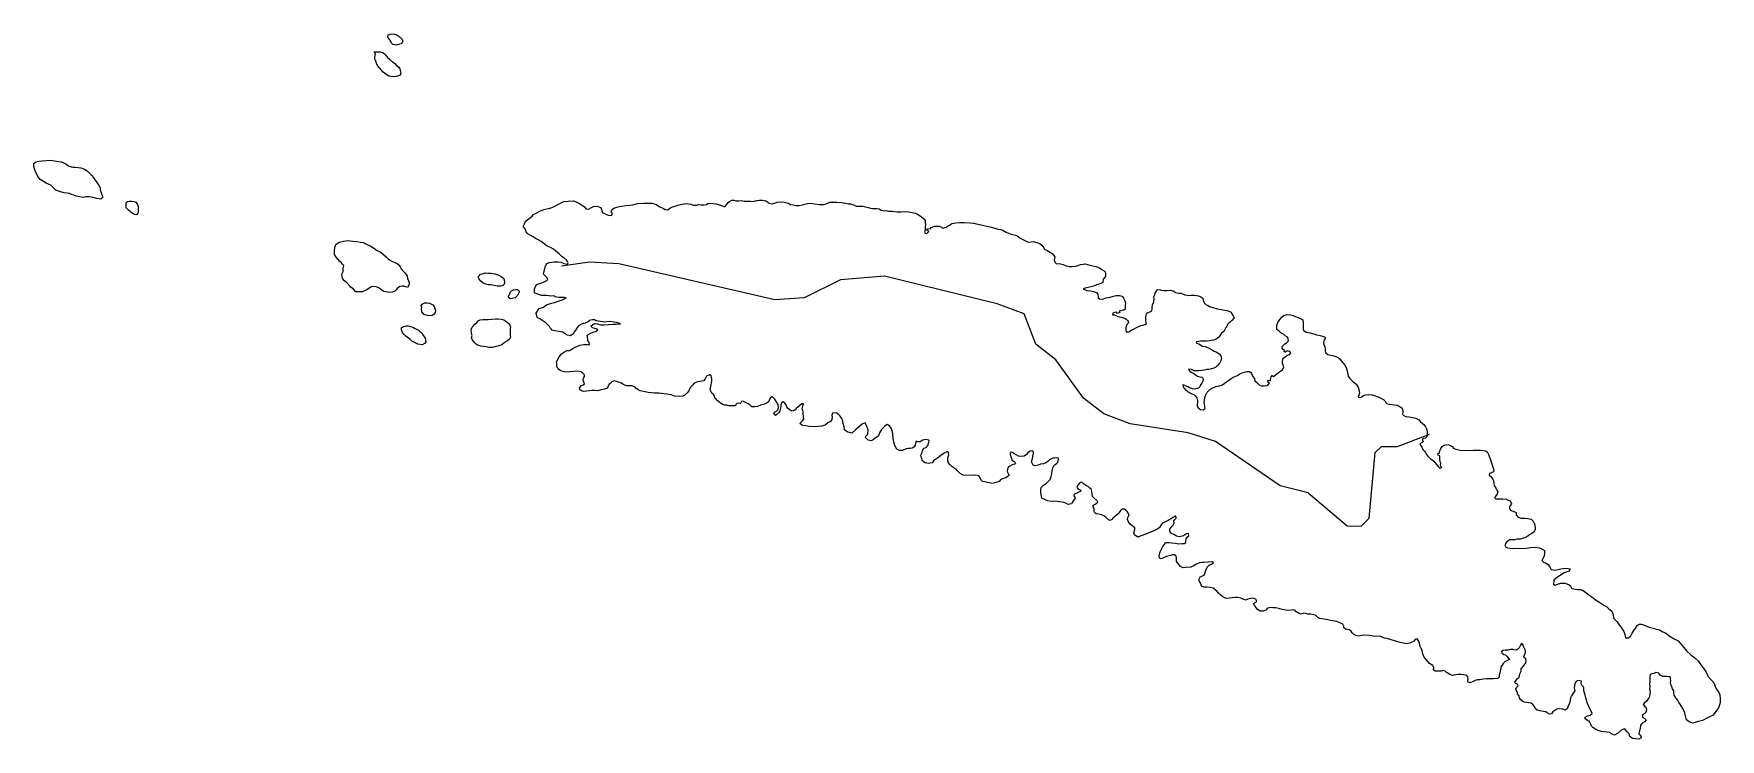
# Model space of a CAD drawing. Header units: metres. Extents: x 13.21 to 19.52, y 42.14 to 46.62.
# Drawn here: x 16.1184 to 16.3988, y 43.3251 to 43.4423 of the extents above; entities that cross this region are included whole.
import ezdxf

# ---------------------------------------------------------------- set-up
doc = ezdxf.new("R2010")
doc.units = ezdxf.units.M
doc.header["$MEASUREMENT"] = 0
doc.layers.add('CESTE', color=5, linetype='Continuous')
doc.layers.add('hr', color=9, linetype='Continuous')

msp = doc.modelspace()

# ---------------------------------------------------------------- linework, layer by layer
at = {"layer": 'CESTE'}
for points in [[(16.33025, 43.36606), (16.32563, 43.36725), (16.31484, 43.3746), (16.31033, 43.37604), (16.30069, 43.37756), (16.2963, 43.37919), (16.29292, 43.38179), (16.28831, 43.38817), (16.28497, 43.39075), (16.28304, 43.39582), (16.27857, 43.39749), (16.25984, 43.40207), (16.25252, 43.40148), (16.24647, 43.39846), (16.24158, 43.39816), (16.21568, 43.40409), (16.21077, 43.40439), (16.20614, 43.40373)], [(16.33025, 43.36606), (16.33673, 43.36057), (16.33908, 43.36051), (16.34042, 43.36186), (16.34139, 43.37277), (16.34243, 43.37375), (16.34511, 43.37375), (16.35041, 43.3758)]]:
    msp.add_lwpolyline(points, dxfattribs=at)
at = {"layer": 'hr'}
for points in [[(16.1773, 43.44216), (16.1777, 43.44228), (16.17822, 43.44234), (16.17866, 43.4422), (16.179, 43.44199), (16.17933, 43.44176), (16.17952, 43.44157), (16.17974, 43.44118), (16.17966, 43.44082), (16.17947, 43.44066), (16.17901, 43.44054), (16.17866, 43.44046), (16.17811, 43.44058), (16.17792, 43.44073), (16.17782, 43.44092), (16.17767, 43.44115), (16.17757, 43.44135), (16.17741, 43.44156), (16.17725, 43.44175), (16.1773, 43.44216)], [(16.17501, 43.43932), (16.17548, 43.43933), (16.17596, 43.43931), (16.17639, 43.43924), (16.17662, 43.43907), (16.17689, 43.43886), (16.17718, 43.4384), (16.17752, 43.43814), (16.17787, 43.4378), (16.17811, 43.43768), (16.17844, 43.4374), (16.17877, 43.43701), (16.17905, 43.43684), (16.17923, 43.43651), (16.17931, 43.43622), (16.17935, 43.436), (16.17941, 43.43575), (16.17933, 43.43548), (16.17888, 43.43527), (16.1784, 43.43516), (16.17788, 43.43525), (16.17741, 43.43532), (16.17696, 43.43557), (16.17648, 43.43593), (16.17612, 43.43632), (16.17587, 43.43666), (16.17556, 43.43706), (16.17535, 43.43746), (16.17524, 43.43776), (16.17512, 43.43809), (16.17511, 43.43845), (16.17516, 43.4387), (16.17519, 43.43897), (16.17501, 43.43932)], [(16.12926, 43.41708), (16.12942, 43.4167), (16.12944, 43.41646), (16.12949, 43.41619), (16.12957, 43.41598), (16.1297, 43.41559), (16.12982, 43.41536), (16.1298, 43.41514), (16.12952, 43.41488), (16.1292, 43.41492), (16.12885, 43.41497), (16.12847, 43.41507), (16.12794, 43.41519), (16.12756, 43.41523), (16.12705, 43.41522), (16.12663, 43.41515), (16.12604, 43.41525), (16.12546, 43.41535), (16.12504, 43.41552), (16.12464, 43.41565), (16.12434, 43.41581), (16.12394, 43.41583), (16.12344, 43.41593), (16.12283, 43.41605), (16.12206, 43.41636), (16.12181, 43.4166), (16.12145, 43.41699), (16.12121, 43.41716), (16.12084, 43.41737), (16.12047, 43.41753), (16.12003, 43.41779), (16.11948, 43.41813), (16.11907, 43.41861), (16.11862, 43.41954), (16.11853, 43.41988), (16.11839, 43.42028), (16.11838, 43.42076), (16.11871, 43.42105), (16.11922, 43.42117), (16.11981, 43.42121), (16.12046, 43.42127), (16.12117, 43.42136), (16.12216, 43.42119), (16.12292, 43.42108), (16.12362, 43.42076), (16.12405, 43.42048), (16.12424, 43.42032), (16.12459, 43.42021), (16.12486, 43.42015), (16.12531, 43.42017), (16.12578, 43.42011), (16.12622, 43.42004), (16.1268, 43.41985), (16.12729, 43.41954), (16.12753, 43.41927), (16.12788, 43.41897), (16.12814, 43.41874), (16.12824, 43.41844), (16.12847, 43.41818), (16.12875, 43.41779), (16.12899, 43.41744), (16.12926, 43.41708)], [(16.13375, 43.41396), (16.13377, 43.41427), (16.13399, 43.41445), (16.13432, 43.41455), (16.13474, 43.41454), (16.1351, 43.41449), (16.13536, 43.41437), (16.13566, 43.41399), (16.13572, 43.41364), (16.13577, 43.41323), (16.13574, 43.41302), (16.13572, 43.41278), (16.1357, 43.41253), (16.13549, 43.41224), (16.13522, 43.41233), (16.13488, 43.41247), (16.13458, 43.41265), (16.13436, 43.41284), (16.13416, 43.41301), (16.13397, 43.41318), (16.13377, 43.41344), (16.13375, 43.41396)], [(16.29288, 43.39995), (16.29348, 43.39966), (16.29412, 43.39964), (16.29461, 43.3995), (16.29513, 43.39929), (16.29528, 43.399), (16.29533, 43.3987), (16.29533, 43.39849), (16.29558, 43.39832), (16.29606, 43.39826), (16.29668, 43.39845), (16.29735, 43.39859), (16.29791, 43.39876), (16.29833, 43.39887), (16.29891, 43.39886), (16.29934, 43.39873), (16.29955, 43.3984), (16.29976, 43.39795), (16.29991, 43.3976), (16.29984, 43.39719), (16.29984, 43.39657), (16.29961, 43.39641), (16.29883, 43.39624), (16.29893, 43.39602), (16.29854, 43.39589), (16.29839, 43.39606), (16.29809, 43.39603), (16.29779, 43.39593), (16.29773, 43.39566), (16.29804, 43.39562), (16.29863, 43.39538), (16.29916, 43.39523), (16.2995, 43.39517), (16.29977, 43.39509), (16.3, 43.39494), (16.3002, 43.39472), (16.30032, 43.39454), (16.30037, 43.39431), (16.30014, 43.39403), (16.3, 43.39378), (16.29995, 43.3935), (16.29996, 43.39309), (16.30001, 43.39281), (16.30045, 43.39282), (16.30091, 43.39311), (16.30134, 43.39333), (16.3017, 43.39356), (16.30205, 43.39371), (16.30247, 43.39385), (16.30276, 43.39393), (16.30311, 43.39401), (16.30341, 43.39423), (16.30329, 43.39462), (16.30326, 43.3949), (16.30325, 43.39531), (16.30331, 43.39555), (16.30337, 43.39574), (16.30356, 43.39595), (16.30393, 43.39616), (16.30427, 43.39628), (16.30435, 43.39657), (16.30433, 43.39682), (16.30439, 43.39731), (16.30462, 43.3978), (16.30464, 43.3983), (16.30463, 43.39866), (16.30478, 43.39899), (16.30485, 43.39926), (16.30514, 43.39979), (16.30558, 43.39984), (16.30582, 43.39974), (16.30625, 43.3997), (16.3068, 43.39968), (16.30736, 43.39972), (16.30793, 43.39956), (16.3082, 43.39937), (16.30848, 43.3993), (16.30877, 43.39924), (16.30907, 43.39923), (16.30938, 43.39913), (16.30977, 43.39897), (16.31038, 43.39888), (16.31088, 43.3989), (16.31133, 43.39891), (16.3117, 43.39887), (16.31201, 43.39881), (16.31241, 43.39863), (16.31274, 43.39842), (16.31282, 43.39803), (16.31303, 43.3976), (16.31326, 43.39738), (16.31359, 43.39719), (16.31387, 43.39701), (16.31439, 43.39685), (16.31514, 43.39663), (16.31585, 43.39655), (16.31639, 43.39642), (16.31675, 43.39635), (16.31707, 43.39626), (16.31744, 43.39608), (16.3176, 43.39581), (16.31779, 43.39549), (16.31797, 43.39514), (16.31759, 43.39469), (16.31737, 43.39449), (16.31705, 43.39426), (16.31685, 43.39405), (16.31673, 43.39378), (16.3166, 43.39356), (16.31646, 43.3933), (16.31623, 43.39287), (16.31588, 43.39258), (16.31556, 43.39216), (16.3154, 43.39195), (16.31517, 43.39176), (16.3149, 43.39154), (16.31453, 43.39143), (16.31415, 43.39137), (16.31381, 43.39134), (16.3134, 43.39126), (16.31292, 43.39126), (16.3124, 43.39129), (16.31211, 43.39124), (16.31167, 43.39116), (16.31168, 43.39094), (16.31207, 43.3908), (16.31271, 43.39044), (16.31314, 43.39036), (16.31368, 43.39016), (16.31417, 43.38987), (16.31466, 43.38963), (16.3151, 43.38943), (16.31544, 43.38918), (16.31574, 43.38881), (16.31588, 43.3884), (16.31574, 43.388), (16.31558, 43.38769), (16.31524, 43.38728), (16.31489, 43.38696), (16.31456, 43.38678), (16.31417, 43.38665), (16.31373, 43.38657), (16.31342, 43.38654), (16.31299, 43.38643), (16.31258, 43.38637), (16.31207, 43.38634), (16.31158, 43.38632), (16.3113, 43.38634), (16.31087, 43.38655), (16.31035, 43.38663), (16.31057, 43.38626), (16.31082, 43.3861), (16.31123, 43.38592), (16.31154, 43.38569), (16.31187, 43.38548), (16.31225, 43.38535), (16.31258, 43.38528), (16.31275, 43.3851), (16.31281, 43.38489), (16.31277, 43.38464), (16.3126, 43.3843), (16.31238, 43.38404), (16.31225, 43.38369), (16.31201, 43.38348), (16.31158, 43.38335), (16.31112, 43.38332), (16.31084, 43.38339), (16.31054, 43.38351), (16.31023, 43.38367), (16.30978, 43.38389), (16.30944, 43.38401), (16.3095, 43.38363), (16.30964, 43.38344), (16.30982, 43.38326), (16.31009, 43.38307), (16.31032, 43.38286), (16.31061, 43.38271), (16.31093, 43.38253), (16.31125, 43.38241), (16.3115, 43.38219), (16.31176, 43.38188), (16.31181, 43.38161), (16.31184, 43.38139), (16.31185, 43.3811), (16.31181, 43.38081), (16.31181, 43.38054), (16.31187, 43.38034), (16.31204, 43.38011), (16.31237, 43.37993), (16.3128, 43.37987), (16.31314, 43.38007), (16.31311, 43.38044), (16.31304, 43.38086), (16.313, 43.38111), (16.31305, 43.38142), (16.3131, 43.3819), (16.31325, 43.38233), (16.31347, 43.38277), (16.3139, 43.38323), (16.3144, 43.38352), (16.31491, 43.38373), (16.31549, 43.38387), (16.31601, 43.384), (16.31631, 43.38421), (16.31675, 43.38454), (16.31704, 43.38475), (16.31748, 43.38504), (16.31796, 43.38532), (16.31854, 43.38558), (16.3189, 43.38583), (16.31944, 43.38604), (16.31983, 43.38618), (16.32013, 43.38624), (16.32049, 43.38623), (16.32072, 43.38608), (16.32086, 43.38588), (16.32108, 43.38541), (16.32134, 43.38504), (16.32141, 43.3847), (16.32171, 43.38439), (16.32208, 43.38407), (16.32246, 43.38386), (16.32298, 43.38383), (16.3235, 43.38392), (16.32383, 43.38427), (16.32351, 43.38449), (16.32365, 43.38479), (16.32395, 43.3847), (16.32411, 43.38535), (16.32426, 43.38554), (16.32452, 43.38541), (16.32485, 43.38565), (16.32547, 43.38617), (16.32601, 43.38652), (16.32623, 43.38699), (16.32612, 43.38729), (16.32601, 43.38763), (16.32598, 43.38789), (16.32603, 43.38829), (16.32624, 43.3885), (16.32647, 43.38873), (16.32679, 43.38894), (16.32714, 43.38905), (16.32736, 43.38934), (16.32715, 43.38954), (16.3268, 43.38966), (16.32651, 43.38944), (16.32623, 43.3895), (16.32638, 43.38976), (16.3261, 43.3899), (16.32593, 43.39011), (16.32592, 43.39036), (16.3264, 43.39081), (16.32665, 43.39101), (16.32698, 43.39135), (16.32696, 43.39165), (16.32683, 43.39192), (16.32646, 43.39214), (16.32614, 43.39242), (16.3257, 43.39265), (16.32536, 43.39299), (16.32508, 43.39321), (16.32503, 43.39355), (16.32503, 43.39391), (16.3252, 43.39439), (16.32557, 43.39487), (16.32589, 43.39523), (16.32623, 43.39552), (16.32679, 43.39568), (16.32734, 43.39566), (16.3277, 43.39554), (16.32814, 43.39536), (16.32871, 43.39515), (16.32921, 43.39495), (16.3294, 43.39479), (16.32943, 43.39435), (16.32945, 43.39406), (16.32944, 43.3938), (16.32942, 43.39331), (16.32946, 43.39302), (16.32994, 43.39279), (16.33058, 43.39263), (16.33118, 43.3925), (16.33164, 43.39234), (16.33203, 43.39224), (16.33247, 43.39215), (16.33275, 43.39207), (16.33303, 43.39201), (16.33308, 43.39173), (16.33297, 43.39153), (16.33284, 43.39131), (16.33279, 43.391), (16.33289, 43.39069), (16.33302, 43.3903), (16.33307, 43.38989), (16.33307, 43.38961), (16.33316, 43.38938), (16.33354, 43.38906), (16.33403, 43.38894), (16.33454, 43.38885), (16.33512, 43.38862), (16.33547, 43.38841), (16.33576, 43.38802), (16.33607, 43.38762), (16.33636, 43.3873), (16.33657, 43.38688), (16.33669, 43.38653), (16.33681, 43.38599), (16.33694, 43.38546), (16.33719, 43.38509), (16.33769, 43.38455), (16.33826, 43.38411), (16.33857, 43.38362), (16.3387, 43.38324), (16.33873, 43.38295), (16.33879, 43.38261), (16.33871, 43.38231), (16.33859, 43.38197), (16.33898, 43.38191), (16.33938, 43.38218), (16.33977, 43.38233), (16.34027, 43.38238), (16.34084, 43.38236), (16.34145, 43.38217), (16.34199, 43.38196), (16.34248, 43.38177), (16.34276, 43.38155), (16.34303, 43.38135), (16.34313, 43.38113), (16.34328, 43.38092), (16.34366, 43.38078), (16.34416, 43.38074), (16.34458, 43.38068), (16.34506, 43.38061), (16.34555, 43.38038), (16.34583, 43.38018), (16.34598, 43.37976), (16.34598, 43.37943), (16.34595, 43.37917), (16.34606, 43.37896), (16.34649, 43.37875), (16.34705, 43.3787), (16.34814, 43.37845), (16.34866, 43.3782), (16.34892, 43.37789), (16.34923, 43.37764), (16.34949, 43.37743), (16.34977, 43.37703), (16.34995, 43.37672), (16.35004, 43.3763), (16.35004, 43.37594), (16.35003, 43.3756), (16.34995, 43.37534), (16.34976, 43.37514), (16.34947, 43.37508), (16.34919, 43.37492), (16.34938, 43.37455), (16.34906, 43.3744), (16.34881, 43.37418), (16.34916, 43.37364), (16.34935, 43.37325), (16.34959, 43.37302), (16.34977, 43.37276), (16.34996, 43.37245), (16.35017, 43.37219), (16.35055, 43.37179), (16.35089, 43.37154), (16.35117, 43.37132), (16.35132, 43.37113), (16.35165, 43.37073), (16.3519, 43.37042), (16.35218, 43.37019), (16.35246, 43.37027), (16.35231, 43.37047), (16.35228, 43.37068), (16.35231, 43.37096), (16.35222, 43.37125), (16.35214, 43.37162), (16.35218, 43.37221), (16.35185, 43.37232), (16.35174, 43.37255), (16.35204, 43.37268), (16.35217, 43.37303), (16.35231, 43.37344), (16.35252, 43.37377), (16.35287, 43.37401), (16.35334, 43.3741), (16.35364, 43.37406), (16.3539, 43.37394), (16.35421, 43.37375), (16.35449, 43.37346), (16.35481, 43.37331), (16.35554, 43.37315), (16.35635, 43.3731), (16.35777, 43.37317), (16.35839, 43.37315), (16.35891, 43.37315), (16.35932, 43.37311), (16.35977, 43.37306), (16.36003, 43.3729), (16.36027, 43.37244), (16.36052, 43.37172), (16.36113, 43.36982), (16.36108, 43.36954), (16.36068, 43.36938), (16.36041, 43.36927), (16.36033, 43.369), (16.36062, 43.36878), (16.36095, 43.36834), (16.36106, 43.3681), (16.36111, 43.36771), (16.36121, 43.36727), (16.36146, 43.36682), (16.36161, 43.3665), (16.36178, 43.36621), (16.36169, 43.36587), (16.36149, 43.36559), (16.36135, 43.36541), (16.36123, 43.36518), (16.36148, 43.36505), (16.36208, 43.36507), (16.36264, 43.36508), (16.36317, 43.36502), (16.36354, 43.36488), (16.36383, 43.36475), (16.36409, 43.36424), (16.36376, 43.36378), (16.36372, 43.36342), (16.36396, 43.36315), (16.36437, 43.36303), (16.36482, 43.3628), (16.36482, 43.36244), (16.36499, 43.36227), (16.36515, 43.36203), (16.36568, 43.36189), (16.36628, 43.36188), (16.36679, 43.36182), (16.36735, 43.36169), (16.36767, 43.36138), (16.36789, 43.36091), (16.36793, 43.36062), (16.36798, 43.36029), (16.36803, 43.36), (16.36785, 43.35958), (16.36747, 43.35929), (16.36707, 43.35911), (16.36676, 43.35889), (16.36627, 43.35862), (16.36601, 43.35854), (16.36556, 43.35837), (16.36503, 43.35836), (16.36462, 43.35829), (16.36371, 43.35827), (16.36347, 43.35806), (16.36326, 43.3579), (16.36313, 43.3577), (16.36304, 43.35746), (16.36303, 43.35725), (16.36314, 43.35702), (16.36339, 43.35693), (16.36421, 43.35685), (16.36483, 43.35689), (16.36586, 43.35682), (16.36654, 43.35687), (16.36725, 43.35697), (16.36798, 43.35704), (16.36872, 43.35696), (16.36915, 43.35673), (16.36954, 43.35649), (16.36955, 43.35609), (16.36952, 43.35558), (16.36934, 43.35522), (16.36912, 43.35481), (16.36944, 43.35451), (16.36972, 43.35443), (16.37016, 43.35417), (16.37034, 43.3539), (16.3705, 43.35369), (16.37068, 43.35332), (16.37133, 43.35323), (16.37185, 43.35334), (16.37227, 43.35344), (16.37266, 43.35349), (16.37308, 43.35354), (16.37349, 43.35351), (16.3738, 43.35342), (16.37365, 43.35307), (16.37281, 43.35277), (16.37219, 43.35242), (16.37152, 43.3519), (16.37113, 43.35155), (16.3711, 43.35118), (16.37101, 43.35097), (16.37129, 43.35071), (16.37174, 43.35088), (16.37228, 43.35104), (16.37263, 43.35109), (16.37292, 43.35105), (16.37326, 43.35097), (16.37363, 43.3508), (16.37385, 43.35063), (16.37398, 43.35039), (16.37405, 43.35018), (16.37448, 43.3501), (16.375, 43.35003), (16.37553, 43.34999), (16.376, 43.34984), (16.37622, 43.34969), (16.37815, 43.34826), (16.37874, 43.34786), (16.3794, 43.3474), (16.3799, 43.34711), (16.38022, 43.34687), (16.38073, 43.34642), (16.38096, 43.3458), (16.38101, 43.34526), (16.38127, 43.34502), (16.38161, 43.34466), (16.38181, 43.34439), (16.38209, 43.34397), (16.38233, 43.34363), (16.38251, 43.34334), (16.38274, 43.34301), (16.38291, 43.34259), (16.38302, 43.34199), (16.38353, 43.34197), (16.38391, 43.34232), (16.38413, 43.34275), (16.38454, 43.34337), (16.38477, 43.34372), (16.38486, 43.34397), (16.3851, 43.34416), (16.38535, 43.34424), (16.38563, 43.34424), (16.38601, 43.34413), (16.38695, 43.34373), (16.38868, 43.34329), (16.38922, 43.34297), (16.38965, 43.3428), (16.3903, 43.34232), (16.39112, 43.34182), (16.3918, 43.34146), (16.39205, 43.34114), (16.39242, 43.34069), (16.39272, 43.34035), (16.39317, 43.33985), (16.3939, 43.33915), (16.39455, 43.33868), (16.39516, 43.33809), (16.3956, 43.33741), (16.39601, 43.33696), (16.3962, 43.33661), (16.39645, 43.33628), (16.39673, 43.33562), (16.39721, 43.33507), (16.39771, 43.3345), (16.39793, 43.33398), (16.39811, 43.33351), (16.39847, 43.33303), (16.39868, 43.3325), (16.39877, 43.33186), (16.39878, 43.33118), (16.39846, 43.33037), (16.39816, 43.3299), (16.39759, 43.32913), (16.39668, 43.32869), (16.39582, 43.32826), (16.39513, 43.32807), (16.39421, 43.32778), (16.3936, 43.32801), (16.39314, 43.32836), (16.39301, 43.32905), (16.39289, 43.32951), (16.39255, 43.33024), (16.39211, 43.33094), (16.39186, 43.33125), (16.39164, 43.3317), (16.39137, 43.332), (16.39112, 43.33243), (16.39106, 43.3328), (16.39103, 43.33315), (16.39084, 43.3335), (16.3907, 43.33387), (16.39056, 43.33422), (16.39049, 43.33455), (16.39053, 43.3349), (16.39051, 43.33514), (16.39051, 43.33537), (16.39032, 43.33553), (16.38991, 43.33558), (16.38925, 43.33556), (16.38878, 43.3358), (16.38859, 43.33613), (16.38808, 43.33624), (16.38773, 43.33606), (16.38742, 43.336), (16.3871, 43.3359), (16.38705, 43.33563), (16.38707, 43.33527), (16.38704, 43.33501), (16.38706, 43.33468), (16.38702, 43.33429), (16.38704, 43.33389), (16.38702, 43.33348), (16.38712, 43.33311), (16.38708, 43.33257), (16.38703, 43.33233), (16.38697, 43.33204), (16.38677, 43.33183), (16.3865, 43.33148), (16.38619, 43.33121), (16.38597, 43.33093), (16.3862, 43.33064), (16.38638, 43.33046), (16.38653, 43.3301), (16.38644, 43.32976), (16.38623, 43.32944), (16.38603, 43.32927), (16.38579, 43.32907), (16.38593, 43.32874), (16.38624, 43.3286), (16.38643, 43.32834), (16.3862, 43.32805), (16.3858, 43.32781), (16.3855, 43.3275), (16.38553, 43.32726), (16.38538, 43.32671), (16.38532, 43.32631), (16.38526, 43.32606), (16.38542, 43.32587), (16.38555, 43.32564), (16.38562, 43.32537), (16.38526, 43.32513), (16.38469, 43.32518), (16.38416, 43.32525), (16.38375, 43.32559), (16.38363, 43.32605), (16.3833, 43.32638), (16.38297, 43.32673), (16.38278, 43.32689), (16.38227, 43.32661), (16.38167, 43.32609), (16.38119, 43.3258), (16.38072, 43.32605), (16.38038, 43.32625), (16.37896, 43.32644), (16.37847, 43.32658), (16.37802, 43.32682), (16.37759, 43.32709), (16.37736, 43.32731), (16.37725, 43.32764), (16.37707, 43.32795), (16.37698, 43.32816), (16.3767, 43.32827), (16.37634, 43.32853), (16.37634, 43.32882), (16.37672, 43.329), (16.37713, 43.32914), (16.37747, 43.32939), (16.37735, 43.32969), (16.37714, 43.33008), (16.37673, 43.33107), (16.37653, 43.33163), (16.37645, 43.33202), (16.37634, 43.33243), (16.37622, 43.33282), (16.37611, 43.33315), (16.37612, 43.33363), (16.37598, 43.33391), (16.37572, 43.33418), (16.37564, 43.33449), (16.37571, 43.33478), (16.37523, 43.3349), (16.37494, 43.33486), (16.37463, 43.33453), (16.37455, 43.33414), (16.37451, 43.33361), (16.37457, 43.33319), (16.37437, 43.33283), (16.37404, 43.33235), (16.3739, 43.332), (16.37383, 43.33164), (16.37376, 43.33135), (16.37373, 43.3311), (16.37347, 43.33067), (16.37335, 43.33018), (16.37298, 43.32995), (16.37264, 43.33013), (16.37208, 43.33021), (16.37161, 43.33012), (16.37125, 43.3299), (16.37096, 43.32967), (16.37072, 43.32938), (16.3704, 43.32928), (16.37002, 43.3295), (16.36979, 43.32971), (16.36938, 43.32974), (16.36879, 43.32983), (16.36828, 43.33004), (16.36802, 43.33033), (16.36784, 43.33065), (16.36762, 43.33091), (16.36732, 43.33114), (16.36688, 43.33121), (16.36625, 43.33128), (16.36593, 43.33142), (16.3656, 43.33166), (16.3654, 43.33196), (16.36532, 43.33232), (16.36508, 43.33266), (16.36504, 43.33294), (16.36491, 43.3332), (16.36477, 43.33346), (16.3649, 43.33374), (16.36516, 43.33402), (16.36506, 43.33421), (16.3648, 43.33442), (16.36461, 43.33463), (16.36484, 43.33497), (16.36507, 43.3352), (16.36534, 43.33544), (16.36548, 43.33601), (16.36569, 43.33643), (16.36568, 43.33684), (16.36608, 43.33726), (16.36643, 43.33784), (16.36653, 43.33819), (16.36644, 43.33849), (16.36617, 43.33871), (16.36613, 43.33896), (16.36636, 43.33933), (16.3664, 43.33969), (16.36632, 43.33999), (16.36617, 43.34031), (16.36608, 43.34057), (16.36595, 43.34086), (16.36572, 43.34102), (16.36554, 43.34076), (16.36532, 43.34032), (16.36509, 43.34007), (16.36477, 43.33996), (16.36431, 43.34003), (16.36384, 43.34002), (16.3635, 43.33991), (16.36304, 43.33994), (16.36269, 43.3399), (16.36238, 43.33973), (16.36246, 43.33947), (16.36279, 43.33924), (16.36305, 43.33914), (16.36336, 43.3389), (16.36359, 43.33857), (16.36378, 43.33842), (16.36343, 43.33823), (16.36298, 43.33798), (16.3627, 43.33773), (16.36253, 43.33746), (16.36232, 43.33715), (16.36231, 43.33683), (16.362, 43.33578), (16.36199, 43.33542), (16.36182, 43.33521), (16.36108, 43.33519), (16.36042, 43.33519), (16.35988, 43.33516), (16.35936, 43.33512), (16.35882, 43.33499), (16.35838, 43.335), (16.35804, 43.3349), (16.35767, 43.33475), (16.3572, 43.33451), (16.35685, 43.33459), (16.35682, 43.33488), (16.35687, 43.33515), (16.35679, 43.33548), (16.35663, 43.33573), (16.35614, 43.33584), (16.35567, 43.33591), (16.35519, 43.33587), (16.35481, 43.33583), (16.35428, 43.33574), (16.35382, 43.33588), (16.35362, 43.33604), (16.35328, 43.33621), (16.35302, 43.33647), (16.35272, 43.33653), (16.35239, 43.33646), (16.35195, 43.33645), (16.35137, 43.33643), (16.35104, 43.33667), (16.3512, 43.33697), (16.351, 43.33738), (16.35041, 43.3377), (16.3502, 43.33798), (16.34985, 43.33844), (16.34957, 43.33878), (16.34937, 43.33914), (16.34928, 43.33951), (16.3492, 43.33991), (16.34906, 43.3402), (16.3489, 43.34057), (16.34884, 43.34083), (16.34879, 43.3411), (16.34863, 43.34146), (16.34839, 43.34182), (16.34811, 43.34175), (16.34782, 43.34143), (16.34719, 43.34108), (16.34661, 43.341), (16.34558, 43.34121), (16.34483, 43.34142), (16.34407, 43.34166), (16.3434, 43.34187), (16.34295, 43.34195), (16.34218, 43.34226), (16.34132, 43.34221), (16.34082, 43.34231), (16.34042, 43.34238), (16.3394, 43.34243), (16.33867, 43.34224), (16.33818, 43.34238), (16.33779, 43.34258), (16.33759, 43.34284), (16.33743, 43.3431), (16.33706, 43.3433), (16.33655, 43.34341), (16.33622, 43.34363), (16.33621, 43.34391), (16.33603, 43.34423), (16.33505, 43.34467), (16.33397, 43.34488), (16.33331, 43.34504), (16.33215, 43.34519), (16.33185, 43.34534), (16.33163, 43.34556), (16.33149, 43.34574), (16.33119, 43.34582), (16.33071, 43.34589), (16.33016, 43.34591), (16.32985, 43.34603), (16.32951, 43.34609), (16.32911, 43.34591), (16.32878, 43.34602), (16.32851, 43.3462), (16.32824, 43.34637), (16.32803, 43.3466), (16.32774, 43.34662), (16.32745, 43.34656), (16.32694, 43.34653), (16.32592, 43.34668), (16.32539, 43.34686), (16.32486, 43.34696), (16.32446, 43.34698), (16.32404, 43.34701), (16.32351, 43.34689), (16.32325, 43.34659), (16.32279, 43.34639), (16.32229, 43.34643), (16.32184, 43.34667), (16.32144, 43.34723), (16.32126, 43.34739), (16.32115, 43.34767), (16.32167, 43.34794), (16.32168, 43.3482), (16.32155, 43.34843), (16.3213, 43.34852), (16.32093, 43.34856), (16.32022, 43.34839), (16.31982, 43.34825), (16.31947, 43.3484), (16.31907, 43.34857), (16.31859, 43.34869), (16.31809, 43.34871), (16.31762, 43.34865), (16.31718, 43.34856), (16.31663, 43.34851), (16.31607, 43.34879), (16.31577, 43.34906), (16.31536, 43.34938), (16.31514, 43.34967), (16.31473, 43.34999), (16.31448, 43.35023), (16.31397, 43.35033), (16.31347, 43.3504), (16.313, 43.35042), (16.31262, 43.35052), (16.31246, 43.35076), (16.31228, 43.35117), (16.31213, 43.35146), (16.31215, 43.35177), (16.3123, 43.35211), (16.31261, 43.35224), (16.31296, 43.3524), (16.31307, 43.35266), (16.31329, 43.35334), (16.31347, 43.35372), (16.31382, 43.35404), (16.31419, 43.35422), (16.31452, 43.35443), (16.31429, 43.35459), (16.31362, 43.35458), (16.31289, 43.35452), (16.31265, 43.3545), (16.31217, 43.35445), (16.31171, 43.35424), (16.31113, 43.3539), (16.31075, 43.35371), (16.30991, 43.35365), (16.30942, 43.35361), (16.30905, 43.35382), (16.30836, 43.35469), (16.30838, 43.35508), (16.30836, 43.3553), (16.3083, 43.35557), (16.30806, 43.35575), (16.3077, 43.35576), (16.30736, 43.35566), (16.30672, 43.35549), (16.30635, 43.35534), (16.30585, 43.35512), (16.30552, 43.3552), (16.3055, 43.35564), (16.30568, 43.35629), (16.30607, 43.35703), (16.30634, 43.35745), (16.30655, 43.35783), (16.30708, 43.35781), (16.30762, 43.35775), (16.30819, 43.35769), (16.30876, 43.35762), (16.30927, 43.35763), (16.30963, 43.35767), (16.30993, 43.35781), (16.30992, 43.35812), (16.30999, 43.35844), (16.31012, 43.35869), (16.31041, 43.35891), (16.31037, 43.35933), (16.31001, 43.35926), (16.30953, 43.35891), (16.30887, 43.35877), (16.30836, 43.35886), (16.30791, 43.35914), (16.30754, 43.35929), (16.30737, 43.35954), (16.30725, 43.35973), (16.30729, 43.36002), (16.30744, 43.36027), (16.30763, 43.36053), (16.30787, 43.36078), (16.30798, 43.3611), (16.30794, 43.36141), (16.30809, 43.36164), (16.30833, 43.36187), (16.30827, 43.36224), (16.30778, 43.36198), (16.30728, 43.36165), (16.30697, 43.36145), (16.30667, 43.36129), (16.3064, 43.3612), (16.306, 43.36096), (16.30582, 43.36073), (16.30555, 43.36031), (16.30519, 43.36001), (16.30483, 43.35985), (16.30447, 43.3597), (16.30404, 43.35952), (16.30357, 43.35931), (16.3032, 43.35918), (16.30285, 43.35905), (16.30235, 43.35888), (16.30195, 43.35872), (16.30141, 43.35911), (16.3013, 43.35943), (16.30145, 43.35996), (16.30147, 43.36025), (16.30125, 43.36042), (16.30069, 43.36088), (16.30038, 43.36124), (16.30025, 43.36163), (16.30027, 43.36197), (16.30043, 43.36228), (16.3005, 43.36248), (16.30034, 43.3627), (16.30016, 43.36296), (16.29995, 43.36319), (16.29971, 43.36337), (16.2994, 43.36338), (16.29909, 43.36316), (16.29886, 43.36283), (16.29869, 43.36256), (16.2983, 43.36223), (16.29809, 43.36209), (16.29779, 43.36185), (16.29764, 43.36166), (16.29731, 43.36148), (16.29708, 43.3616), (16.29685, 43.36182), (16.29665, 43.36203), (16.29628, 43.36226), (16.29589, 43.3624), (16.29547, 43.36251), (16.29502, 43.3626), (16.29477, 43.36273), (16.2947, 43.36299), (16.29471, 43.36324), (16.2947, 43.36347), (16.29451, 43.36377), (16.2945, 43.36402), (16.29473, 43.36416), (16.29502, 43.3643), (16.2953, 43.36451), (16.29521, 43.36476), (16.29458, 43.36529), (16.29439, 43.36548), (16.29433, 43.36586), (16.29432, 43.36631), (16.29424, 43.36661), (16.29397, 43.36684), (16.29373, 43.36705), (16.29324, 43.36735), (16.29289, 43.36757), (16.29268, 43.36778), (16.29241, 43.36782), (16.29219, 43.36762), (16.29196, 43.36733), (16.29178, 43.36695), (16.29201, 43.36669), (16.29247, 43.36651), (16.29241, 43.36631), (16.29212, 43.36618), (16.29178, 43.366), (16.29137, 43.36585), (16.29129, 43.36557), (16.2915, 43.36525), (16.29137, 43.36497), (16.29114, 43.36461), (16.29094, 43.36423), (16.29039, 43.36415), (16.28998, 43.36433), (16.28965, 43.36449), (16.28937, 43.36454), (16.28898, 43.3646), (16.28809, 43.36466), (16.28753, 43.36465), (16.28693, 43.36475), (16.28646, 43.36496), (16.28605, 43.36511), (16.28595, 43.36536), (16.28586, 43.36582), (16.28584, 43.36619), (16.28584, 43.36659), (16.28589, 43.36696), (16.28628, 43.36737), (16.28677, 43.3677), (16.28735, 43.36826), (16.28752, 43.36876), (16.28762, 43.36925), (16.28772, 43.36977), (16.28779, 43.37021), (16.28798, 43.37057), (16.28817, 43.37072), (16.28847, 43.371), (16.28864, 43.37118), (16.28871, 43.37141), (16.28874, 43.37162), (16.28874, 43.37183), (16.28839, 43.37188), (16.28811, 43.37182), (16.28782, 43.37184), (16.28727, 43.37157), (16.28697, 43.37126), (16.28665, 43.37103), (16.28625, 43.37089), (16.28576, 43.37081), (16.2854, 43.37066), (16.2849, 43.37057), (16.28453, 43.37068), (16.28426, 43.37121), (16.28451, 43.37197), (16.28448, 43.37227), (16.2846, 43.37248), (16.28458, 43.37277), (16.28449, 43.37303), (16.28403, 43.37297), (16.28368, 43.37273), (16.28342, 43.37243), (16.28303, 43.37218), (16.28258, 43.37209), (16.28213, 43.37217), (16.2817, 43.37238), (16.28135, 43.37263), (16.2811, 43.37275), (16.28083, 43.37281), (16.28066, 43.37257), (16.2808, 43.37231), (16.28084, 43.37203), (16.28092, 43.37178), (16.28105, 43.37143), (16.28139, 43.37127), (16.28159, 43.37106), (16.28142, 43.37085), (16.28107, 43.37074), (16.28065, 43.37052), (16.28037, 43.3703), (16.28028, 43.37003), (16.28021, 43.36974), (16.28026, 43.36949), (16.28039, 43.36929), (16.28057, 43.36896), (16.28022, 43.36871), (16.27998, 43.36855), (16.27946, 43.36841), (16.2791, 43.36824), (16.27887, 43.36798), (16.27819, 43.36776), (16.27768, 43.36763), (16.27651, 43.36789), (16.27614, 43.36797), (16.2759, 43.36817), (16.27566, 43.36867), (16.2755, 43.36889), (16.27493, 43.36903), (16.27456, 43.36894), (16.27292, 43.36903), (16.27241, 43.36931), (16.27195, 43.36971), (16.27174, 43.37002), (16.27135, 43.37023), (16.27102, 43.37043), (16.27067, 43.37077), (16.27043, 43.37112), (16.27038, 43.37159), (16.27043, 43.3721), (16.2705, 43.37239), (16.27049, 43.37275), (16.27031, 43.37294), (16.26974, 43.37265), (16.26918, 43.37229), (16.26886, 43.37198), (16.26836, 43.37166), (16.26798, 43.37138), (16.26773, 43.37108), (16.26714, 43.37092), (16.26657, 43.37105), (16.26617, 43.37134), (16.26596, 43.37188), (16.26586, 43.37235), (16.26608, 43.37275), (16.26616, 43.37313), (16.26634, 43.37347), (16.26675, 43.37361), (16.26701, 43.37392), (16.26713, 43.37431), (16.26724, 43.37463), (16.26722, 43.37484), (16.26668, 43.37493), (16.26618, 43.3748), (16.26574, 43.37455), (16.26535, 43.37456), (16.26507, 43.37465), (16.26498, 43.37428), (16.26494, 43.37401), (16.26475, 43.37372), (16.26443, 43.37348), (16.26409, 43.37342), (16.26375, 43.37343), (16.26342, 43.37337), (16.26281, 43.37308), (16.26231, 43.37309), (16.26189, 43.37332), (16.26152, 43.37392), (16.2614, 43.37452), (16.26127, 43.37509), (16.26122, 43.3758), (16.26118, 43.37623), (16.26106, 43.37655), (16.26087, 43.37695), (16.26057, 43.3773), (16.26026, 43.37742), (16.25981, 43.37709), (16.25934, 43.37658), (16.25902, 43.37602), (16.25884, 43.37556), (16.25853, 43.37531), (16.25826, 43.37513), (16.25793, 43.37489), (16.25759, 43.37471), (16.25712, 43.3748), (16.25695, 43.37497), (16.25668, 43.37526), (16.25675, 43.37548), (16.25708, 43.37581), (16.25712, 43.37661), (16.25695, 43.37695), (16.25684, 43.37728), (16.2566, 43.3777), (16.25617, 43.37754), (16.25573, 43.37716), (16.25538, 43.37687), (16.25505, 43.37659), (16.25441, 43.376), (16.25373, 43.37613), (16.2532, 43.37654), (16.25311, 43.37704), (16.25297, 43.37759), (16.25291, 43.37797), (16.25271, 43.37842), (16.25247, 43.3788), (16.25226, 43.37905), (16.2519, 43.37933), (16.25121, 43.37937), (16.25105, 43.37896), (16.25113, 43.37858), (16.25105, 43.37828), (16.25084, 43.37793), (16.25041, 43.37769), (16.24998, 43.37733), (16.24936, 43.37713), (16.24885, 43.37707), (16.2482, 43.37703), (16.24724, 43.37711), (16.24675, 43.37721), (16.24625, 43.37725), (16.24601, 43.37738), (16.24575, 43.37758), (16.24594, 43.37776), (16.24621, 43.37805), (16.24641, 43.37838), (16.24634, 43.37875), (16.24633, 43.37918), (16.24629, 43.37951), (16.24625, 43.37976), (16.24612, 43.38004), (16.24618, 43.38024), (16.24627, 43.38051), (16.24636, 43.38088), (16.24607, 43.38083), (16.24573, 43.38056), (16.24544, 43.38032), (16.24516, 43.38009), (16.24507, 43.37989), (16.24482, 43.37973), (16.24449, 43.37966), (16.24413, 43.37982), (16.24381, 43.3801), (16.24361, 43.38038), (16.24346, 43.38068), (16.24328, 43.38099), (16.24299, 43.38121), (16.2427, 43.381), (16.2426, 43.38071), (16.24259, 43.38047), (16.24241, 43.37962), (16.2422, 43.37935), (16.24192, 43.3791), (16.24173, 43.3789), (16.24142, 43.37921), (16.24153, 43.37946), (16.24195, 43.37968), (16.24209, 43.37986), (16.24223, 43.38023), (16.24214, 43.38077), (16.242, 43.38097), (16.24176, 43.38135), (16.24157, 43.38165), (16.24137, 43.38186), (16.24113, 43.38205), (16.24082, 43.38181), (16.24072, 43.38151), (16.24047, 43.38111), (16.24015, 43.38092), (16.23966, 43.38077), (16.23919, 43.38062), (16.2387, 43.38042), (16.23825, 43.38036), (16.23776, 43.38038), (16.23751, 43.38061), (16.23714, 43.38084), (16.23641, 43.38126), (16.23608, 43.3813), (16.236, 43.38109), (16.23581, 43.3809), (16.23535, 43.38099), (16.23509, 43.38072), (16.23508, 43.3805), (16.2344, 43.3805), (16.23403, 43.38054), (16.23361, 43.38061), (16.23323, 43.38065), (16.23284, 43.38078), (16.23254, 43.38099), (16.23233, 43.38118), (16.23208, 43.38137), (16.23188, 43.38156), (16.2317, 43.38176), (16.23146, 43.38234), (16.23111, 43.38265), (16.23093, 43.38297), (16.23085, 43.38324), (16.23092, 43.38354), (16.23099, 43.384), (16.23105, 43.38434), (16.23114, 43.38464), (16.23112, 43.38496), (16.23101, 43.38549), (16.23071, 43.38568), (16.23023, 43.38543), (16.23009, 43.38514), (16.22998, 43.38493), (16.22979, 43.3847), (16.22942, 43.38463), (16.22915, 43.38459), (16.22874, 43.3845), (16.22844, 43.38442), (16.22815, 43.38422), (16.22788, 43.38395), (16.22761, 43.38367), (16.22749, 43.38345), (16.2273, 43.38303), (16.22701, 43.38268), (16.22667, 43.38235), (16.2263, 43.38213), (16.22572, 43.38206), (16.22494, 43.38215), (16.22435, 43.38234), (16.22363, 43.38246), (16.22268, 43.3826), (16.22233, 43.38264), (16.22198, 43.38262), (16.22159, 43.38262), (16.22108, 43.38267), (16.22056, 43.38274), (16.21974, 43.38292), (16.21921, 43.38304), (16.21883, 43.38325), (16.21856, 43.3834), (16.21839, 43.38361), (16.21787, 43.38384), (16.21743, 43.38384), (16.21699, 43.38386), (16.21665, 43.38396), (16.21632, 43.38412), (16.21611, 43.3843), (16.21578, 43.3844), (16.21529, 43.38455), (16.21498, 43.38467), (16.21446, 43.38452), (16.21433, 43.38431), (16.21406, 43.38411), (16.21384, 43.38374), (16.21375, 43.38345), (16.21326, 43.38329), (16.21265, 43.38317), (16.21219, 43.38304), (16.21159, 43.38306), (16.21119, 43.38305), (16.21074, 43.38304), (16.21027, 43.38297), (16.20985, 43.38292), (16.20946, 43.38303), (16.20917, 43.38326), (16.20911, 43.38353), (16.20943, 43.38388), (16.20971, 43.384), (16.20993, 43.38417), (16.20979, 43.38464), (16.20974, 43.38503), (16.20984, 43.38523), (16.20996, 43.38542), (16.20994, 43.38568), (16.20969, 43.38596), (16.20935, 43.3862), (16.20884, 43.38627), (16.20826, 43.38625), (16.20751, 43.3862), (16.20683, 43.38611), (16.2062, 43.38626), (16.20591, 43.38641), (16.20556, 43.38669), (16.20534, 43.38707), (16.20533, 43.38752), (16.20528, 43.38777), (16.20544, 43.38819), (16.20572, 43.38869), (16.20615, 43.38916), (16.20678, 43.38961), (16.20707, 43.38972), (16.20744, 43.38973), (16.20776, 43.38989), (16.20801, 43.39005), (16.20838, 43.39025), (16.20868, 43.3904), (16.20919, 43.39063), (16.20985, 43.3907), (16.21046, 43.39071), (16.21076, 43.39074), (16.21073, 43.39103), (16.21057, 43.39128), (16.21049, 43.39156), (16.21044, 43.39198), (16.21042, 43.39228), (16.21078, 43.39251), (16.21141, 43.39276), (16.21189, 43.39291), (16.21217, 43.39315), (16.2119, 43.39329), (16.2116, 43.39337), (16.2112, 43.39353), (16.21101, 43.39377), (16.21133, 43.39401), (16.21172, 43.39418), (16.21204, 43.39415), (16.21265, 43.39396), (16.21324, 43.39396), (16.21394, 43.39405), (16.21465, 43.3941), (16.2152, 43.39408), (16.21595, 43.39413), (16.21525, 43.39435), (16.21481, 43.39442), (16.21413, 43.39454), (16.21369, 43.39448), (16.21328, 43.39442), (16.21188, 43.39467), (16.21161, 43.39483), (16.21125, 43.39481), (16.21075, 43.39468), (16.21054, 43.39447), (16.21008, 43.39426), (16.20972, 43.39419), (16.20947, 43.39409), (16.20896, 43.3938), (16.2087, 43.39345), (16.2085, 43.39316), (16.20828, 43.39288), (16.20808, 43.39246), (16.20762, 43.39217), (16.20713, 43.39229), (16.20672, 43.39251), (16.20628, 43.39274), (16.20572, 43.39286), (16.20504, 43.39297), (16.20459, 43.39309), (16.2044, 43.39329), (16.20425, 43.3935), (16.20414, 43.39373), (16.20394, 43.39387), (16.20372, 43.39407), (16.20351, 43.39431), (16.20321, 43.39451), (16.20288, 43.39478), (16.20251, 43.39498), (16.2021, 43.39522), (16.2019, 43.39591), (16.20239, 43.39672), (16.20313, 43.39693), (16.20364, 43.39728), (16.20428, 43.39754), (16.20496, 43.3977), (16.20574, 43.39795), (16.2064, 43.3982), (16.20688, 43.39844), (16.20656, 43.39854), (16.20609, 43.39853), (16.20568, 43.39853), (16.20508, 43.39861), (16.20491, 43.39879), (16.20439, 43.39877), (16.20365, 43.39883), (16.20281, 43.39888), (16.20201, 43.39911), (16.20162, 43.39928), (16.20164, 43.39994), (16.20195, 43.4007), (16.20267, 43.4009), (16.20313, 43.40106), (16.20356, 43.40127), (16.20376, 43.40142), (16.20383, 43.40164), (16.20371, 43.40187), (16.20312, 43.40242), (16.20328, 43.4031), (16.20349, 43.40376), (16.20367, 43.40417), (16.20411, 43.40433), (16.20491, 43.40442), (16.20559, 43.40443), (16.20602, 43.40438), (16.2065, 43.40419), (16.20713, 43.40404), (16.20721, 43.40429), (16.2071, 43.40453), (16.20696, 43.4047), (16.20659, 43.40503), (16.20622, 43.4053), (16.20597, 43.40555), (16.20575, 43.4058), (16.20549, 43.40602), (16.20513, 43.40627), (16.20482, 43.40656), (16.20428, 43.40684), (16.20372, 43.40705), (16.20323, 43.40743), (16.20276, 43.40784), (16.20236, 43.40803), (16.20183, 43.40835), (16.20141, 43.40862), (16.20094, 43.40887), (16.20053, 43.4091), (16.20024, 43.40943), (16.20007, 43.40992), (16.19975, 43.41029), (16.19996, 43.41075), (16.20008, 43.41102), (16.20028, 43.41125), (16.20073, 43.41166), (16.20124, 43.41202), (16.20143, 43.41229), (16.20193, 43.41251), (16.20252, 43.41288), (16.20319, 43.41312), (16.2037, 43.41325), (16.20425, 43.41339), (16.20491, 43.41365), (16.20542, 43.41393), (16.20596, 43.41422), (16.20649, 43.41446), (16.20725, 43.41452), (16.2081, 43.41456), (16.20855, 43.4144), (16.20902, 43.41419), (16.20948, 43.41393), (16.20997, 43.41356), (16.2102, 43.41325), (16.21063, 43.41319), (16.21099, 43.41341), (16.21144, 43.41366), (16.21206, 43.41367), (16.21261, 43.41348), (16.21275, 43.41319), (16.21283, 43.41294), (16.21288, 43.41265), (16.21317, 43.41251), (16.2136, 43.41231), (16.21395, 43.41221), (16.21446, 43.41217), (16.21458, 43.41249), (16.21436, 43.41279), (16.2146, 43.41319), (16.21482, 43.41337), (16.21532, 43.41354), (16.21576, 43.41363), (16.21611, 43.41369), (16.21683, 43.4138), (16.21751, 43.41386), (16.21799, 43.41393), (16.21875, 43.41414), (16.21976, 43.41422), (16.22118, 43.41418), (16.22186, 43.41398), (16.22237, 43.41363), (16.22308, 43.41331), (16.22335, 43.41313), (16.22374, 43.4131), (16.22404, 43.41326), (16.22431, 43.41346), (16.2246, 43.41359), (16.22517, 43.41375), (16.22543, 43.41387), (16.22617, 43.41404), (16.22683, 43.41412), (16.22765, 43.41402), (16.22806, 43.41387), (16.22858, 43.41388), (16.22892, 43.41397), (16.22931, 43.41391), (16.22978, 43.41392), (16.23021, 43.41395), (16.23044, 43.41415), (16.23084, 43.41418), (16.23133, 43.41416), (16.23181, 43.4141), (16.23241, 43.41394), (16.23285, 43.41374), (16.23326, 43.41359), (16.23375, 43.41412), (16.23382, 43.41433), (16.23404, 43.41448), (16.23443, 43.41468), (16.23477, 43.41467), (16.2351, 43.41458), (16.23562, 43.41456), (16.23607, 43.41461), (16.23652, 43.41455), (16.23714, 43.41455), (16.23755, 43.41451), (16.238, 43.41447), (16.23861, 43.41466), (16.23905, 43.41468), (16.23954, 43.41467), (16.24008, 43.41459), (16.24037, 43.41442), (16.24062, 43.41422), (16.24107, 43.41406), (16.24168, 43.41426), (16.242, 43.41435), (16.24265, 43.41439), (16.24313, 43.41438), (16.24359, 43.41426), (16.24388, 43.41417), (16.24416, 43.414), (16.24466, 43.41393), (16.24511, 43.41379), (16.24566, 43.41382), (16.24614, 43.41391), (16.24661, 43.41403), (16.24704, 43.41413), (16.24757, 43.4142), (16.24818, 43.41408), (16.24901, 43.414), (16.24966, 43.41399), (16.25013, 43.41411), (16.25074, 43.41436), (16.25193, 43.41438), (16.25266, 43.41429), (16.25333, 43.41418), (16.25384, 43.41406), (16.25418, 43.41411), (16.25465, 43.41393), (16.25509, 43.41369), (16.2557, 43.41371), (16.25623, 43.41372), (16.25666, 43.41361), (16.2571, 43.41349), (16.2575, 43.41336), (16.25784, 43.4133), (16.25821, 43.41331), (16.25854, 43.41329), (16.25892, 43.41327), (16.2593, 43.41302), (16.25978, 43.41294), (16.26012, 43.41295), (16.26051, 43.41289), (16.26115, 43.41284), (16.26186, 43.41274), (16.26254, 43.41274), (16.26317, 43.41279), (16.26389, 43.41276), (16.26444, 43.41263), (16.26496, 43.41255), (16.26529, 43.41238), (16.26591, 43.41199), (16.26634, 43.41161), (16.26657, 43.41133), (16.2666, 43.41107), (16.26667, 43.4105), (16.26661, 43.41024), (16.26653, 43.40923), (16.26684, 43.40914), (16.2672, 43.40947), (16.26687, 43.40969), (16.26695, 43.41001), (16.26741, 43.40992), (16.26761, 43.41014), (16.26786, 43.41027), (16.26817, 43.41035), (16.26858, 43.4104), (16.26889, 43.41038), (16.2693, 43.41022), (16.26948, 43.41002), (16.27009, 43.41022), (16.27039, 43.41041), (16.27072, 43.41058), (16.27103, 43.41081), (16.27135, 43.41087), (16.27171, 43.41095), (16.27236, 43.411), (16.27315, 43.41097), (16.27407, 43.41092), (16.27464, 43.41088), (16.27542, 43.41068), (16.27614, 43.41054), (16.27684, 43.41039), (16.2776, 43.41018), (16.27852, 43.40993), (16.27938, 43.40975), (16.28004, 43.40937), (16.28088, 43.40902), (16.28182, 43.40881), (16.28236, 43.4084), (16.28318, 43.40798), (16.28373, 43.40769), (16.28414, 43.40775), (16.28455, 43.40782), (16.28515, 43.40765), (16.28567, 43.4075), (16.28598, 43.40719), (16.28621, 43.40693), (16.28642, 43.40653), (16.28686, 43.40635), (16.28745, 43.40602), (16.28774, 43.40577), (16.28815, 43.40528), (16.28802, 43.40478), (16.28817, 43.40438), (16.28845, 43.40411), (16.28889, 43.40415), (16.28953, 43.40398), (16.29003, 43.40379), (16.29055, 43.40367), (16.29099, 43.40368), (16.29161, 43.40373), (16.29203, 43.40385), (16.2924, 43.40402), (16.29285, 43.40408), (16.29321, 43.40414), (16.29397, 43.40389), (16.29496, 43.40366), (16.29559, 43.40344), (16.29598, 43.4032), (16.29635, 43.40295), (16.2965, 43.40278), (16.29658, 43.40246), (16.29655, 43.40201), (16.29618, 43.40159), (16.29615, 43.401), (16.29567, 43.40078), (16.2951, 43.40061), (16.29474, 43.40045), (16.29437, 43.40034), (16.29393, 43.40022), (16.29319, 43.40005), (16.29288, 43.39995)], [(16.18005, 43.40265), (16.1802, 43.40243), (16.18047, 43.40212), (16.18052, 43.40166), (16.18069, 43.40128), (16.18082, 43.40097), (16.18082, 43.40066), (16.18053, 43.40019), (16.18024, 43.40028), (16.17991, 43.40039), (16.17962, 43.4004), (16.17925, 43.40035), (16.17902, 43.40019), (16.1788, 43.40001), (16.17866, 43.39978), (16.17837, 43.39954), (16.17805, 43.39941), (16.17743, 43.39938), (16.177, 43.39948), (16.17658, 43.39953), (16.17614, 43.39982), (16.17575, 43.40011), (16.17529, 43.4003), (16.17461, 43.40035), (16.17427, 43.40015), (16.17363, 43.39974), (16.17338, 43.39963), (16.17301, 43.39946), (16.17194, 43.39949), (16.17153, 43.39988), (16.17113, 43.40025), (16.17082, 43.40058), (16.1705, 43.40093), (16.17005, 43.4013), (16.16971, 43.40168), (16.16961, 43.4024), (16.16985, 43.40286), (16.16985, 43.40339), (16.16996, 43.40383), (16.16973, 43.40406), (16.1695, 43.40431), (16.16927, 43.40453), (16.16902, 43.40481), (16.16865, 43.40523), (16.1684, 43.40568), (16.1684, 43.40625), (16.16844, 43.40684), (16.16861, 43.40735), (16.16917, 43.40769), (16.16988, 43.4079), (16.17053, 43.40797), (16.17146, 43.40787), (16.1721, 43.40784), (16.17273, 43.40774), (16.17316, 43.40764), (16.17373, 43.40736), (16.17434, 43.40708), (16.17486, 43.40675), (16.17538, 43.40636), (16.17615, 43.40599), (16.17653, 43.40564), (16.17695, 43.40528), (16.17732, 43.40497), (16.17755, 43.40476), (16.17794, 43.40455), (16.1784, 43.40433), (16.17879, 43.40419), (16.17916, 43.40387), (16.17929, 43.40362), (16.17948, 43.40326), (16.17967, 43.40301), (16.18005, 43.40265)], [(16.19608, 43.40203), (16.19647, 43.40175), (16.19658, 43.40145), (16.19666, 43.40103), (16.19657, 43.40074), (16.19633, 43.40048), (16.19602, 43.40039), (16.1955, 43.40038), (16.19493, 43.40052), (16.19438, 43.4006), (16.19392, 43.40065), (16.19347, 43.40071), (16.19303, 43.40095), (16.1927, 43.40121), (16.19243, 43.40155), (16.19229, 43.40196), (16.19243, 43.40214), (16.19264, 43.40238), (16.19297, 43.40246), (16.19344, 43.40261), (16.1939, 43.40258), (16.1944, 43.40256), (16.19503, 43.40246), (16.19569, 43.40226), (16.19608, 43.40203)], [(16.19842, 43.39848), (16.19765, 43.39831), (16.19735, 43.39845), (16.1973, 43.39873), (16.1974, 43.39899), (16.19752, 43.39918), (16.19765, 43.39944), (16.1978, 43.39964), (16.19814, 43.3998), (16.1985, 43.39984), (16.19879, 43.39984), (16.1991, 43.39958), (16.19902, 43.39928), (16.1988, 43.39886), (16.19864, 43.39868), (16.19842, 43.39848)], [(16.18417, 43.39756), (16.18472, 43.39728), (16.18496, 43.397), (16.18509, 43.39672), (16.1852, 43.39637), (16.18513, 43.39604), (16.18494, 43.39576), (16.18462, 43.39551), (16.18404, 43.39547), (16.18329, 43.39569), (16.18291, 43.39613), (16.18287, 43.39659), (16.1829, 43.39689), (16.18282, 43.39719), (16.18298, 43.39744), (16.18339, 43.39762), (16.18381, 43.39762), (16.18417, 43.39756)], [(16.18308, 43.3923), (16.18345, 43.39174), (16.18353, 43.39147), (16.1836, 43.39118), (16.18336, 43.3909), (16.18295, 43.39068), (16.18227, 43.39075), (16.18127, 43.39128), (16.18096, 43.39155), (16.18071, 43.39178), (16.18025, 43.39211), (16.17985, 43.39244), (16.17965, 43.39283), (16.17951, 43.39315), (16.17954, 43.39347), (16.17976, 43.39366), (16.18028, 43.39383), (16.18065, 43.39383), (16.18103, 43.39373), (16.1814, 43.3936), (16.18167, 43.39343), (16.18203, 43.39328), (16.18237, 43.39309), (16.18257, 43.39288), (16.18288, 43.39266), (16.18308, 43.3923)], [(16.19761, 43.39221), (16.19765, 43.39194), (16.19747, 43.39159), (16.19714, 43.39133), (16.19666, 43.39103), (16.19619, 43.39066), (16.19557, 43.39044), (16.1952, 43.3904), (16.19465, 43.39023), (16.19404, 43.3902), (16.19362, 43.3903), (16.19314, 43.39039), (16.19273, 43.39043), (16.19218, 43.39058), (16.19195, 43.39077), (16.19176, 43.39095), (16.19147, 43.39128), (16.19127, 43.39155), (16.19118, 43.39184), (16.19125, 43.3922), (16.19118, 43.39249), (16.19114, 43.39278), (16.19111, 43.39307), (16.19115, 43.39332), (16.1913, 43.39358), (16.19144, 43.39377), (16.19172, 43.39409), (16.19203, 43.39437), (16.19226, 43.39462), (16.19263, 43.39479), (16.19309, 43.39485), (16.19354, 43.39486), (16.19391, 43.39488), (16.19451, 43.39491), (16.19516, 43.39499), (16.19556, 43.39498), (16.19608, 43.39491), (16.19653, 43.3948), (16.19686, 43.39458), (16.19728, 43.39427), (16.19753, 43.39392), (16.19763, 43.39363), (16.1976, 43.3933), (16.19758, 43.39291), (16.1976, 43.39261), (16.19761, 43.39221)]]:
    msp.add_lwpolyline(points, close=True, dxfattribs=at)

doc.saveas('drawing.dxf')
